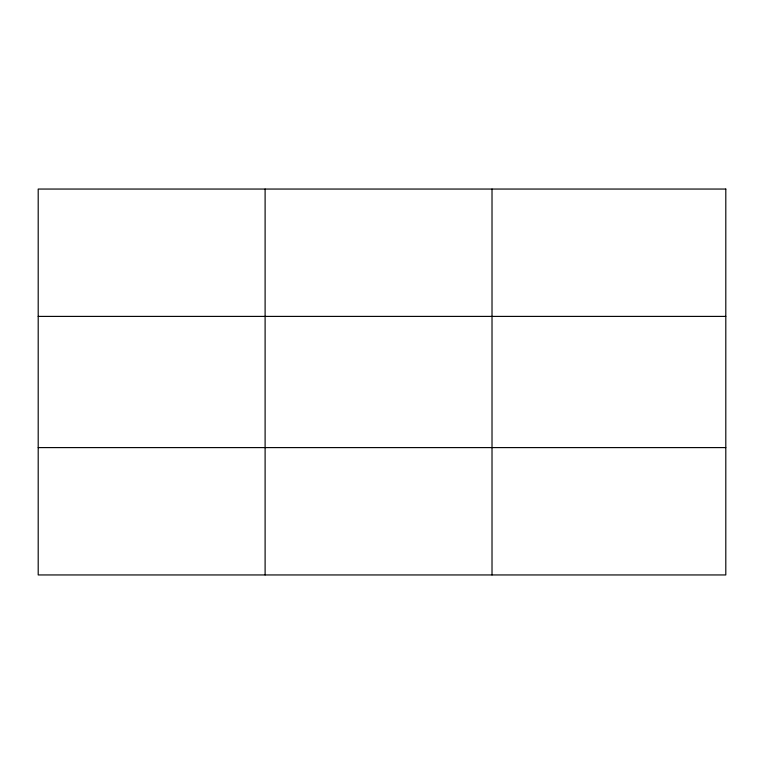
<?xml version="1.0" encoding="UTF-8"?>
<svg xmlns="http://www.w3.org/2000/svg" width="764" height="764" viewBox="0 0 764 764"><rect width="100%" height="100%" fill="white"/><g stroke="black" fill="none" stroke-linecap="round" stroke-linejoin="round"><path stroke-width="1.15" d="M265.108 574.948L265.108 189.052M492.016 574.948L492.016 189.052M38.2 316.401L725.8 316.401M38.2 447.599L725.8 447.599M725.8 189.052L725.8 574.948L38.2 574.948L38.2 189.052L725.8 189.052"/></g></svg>
